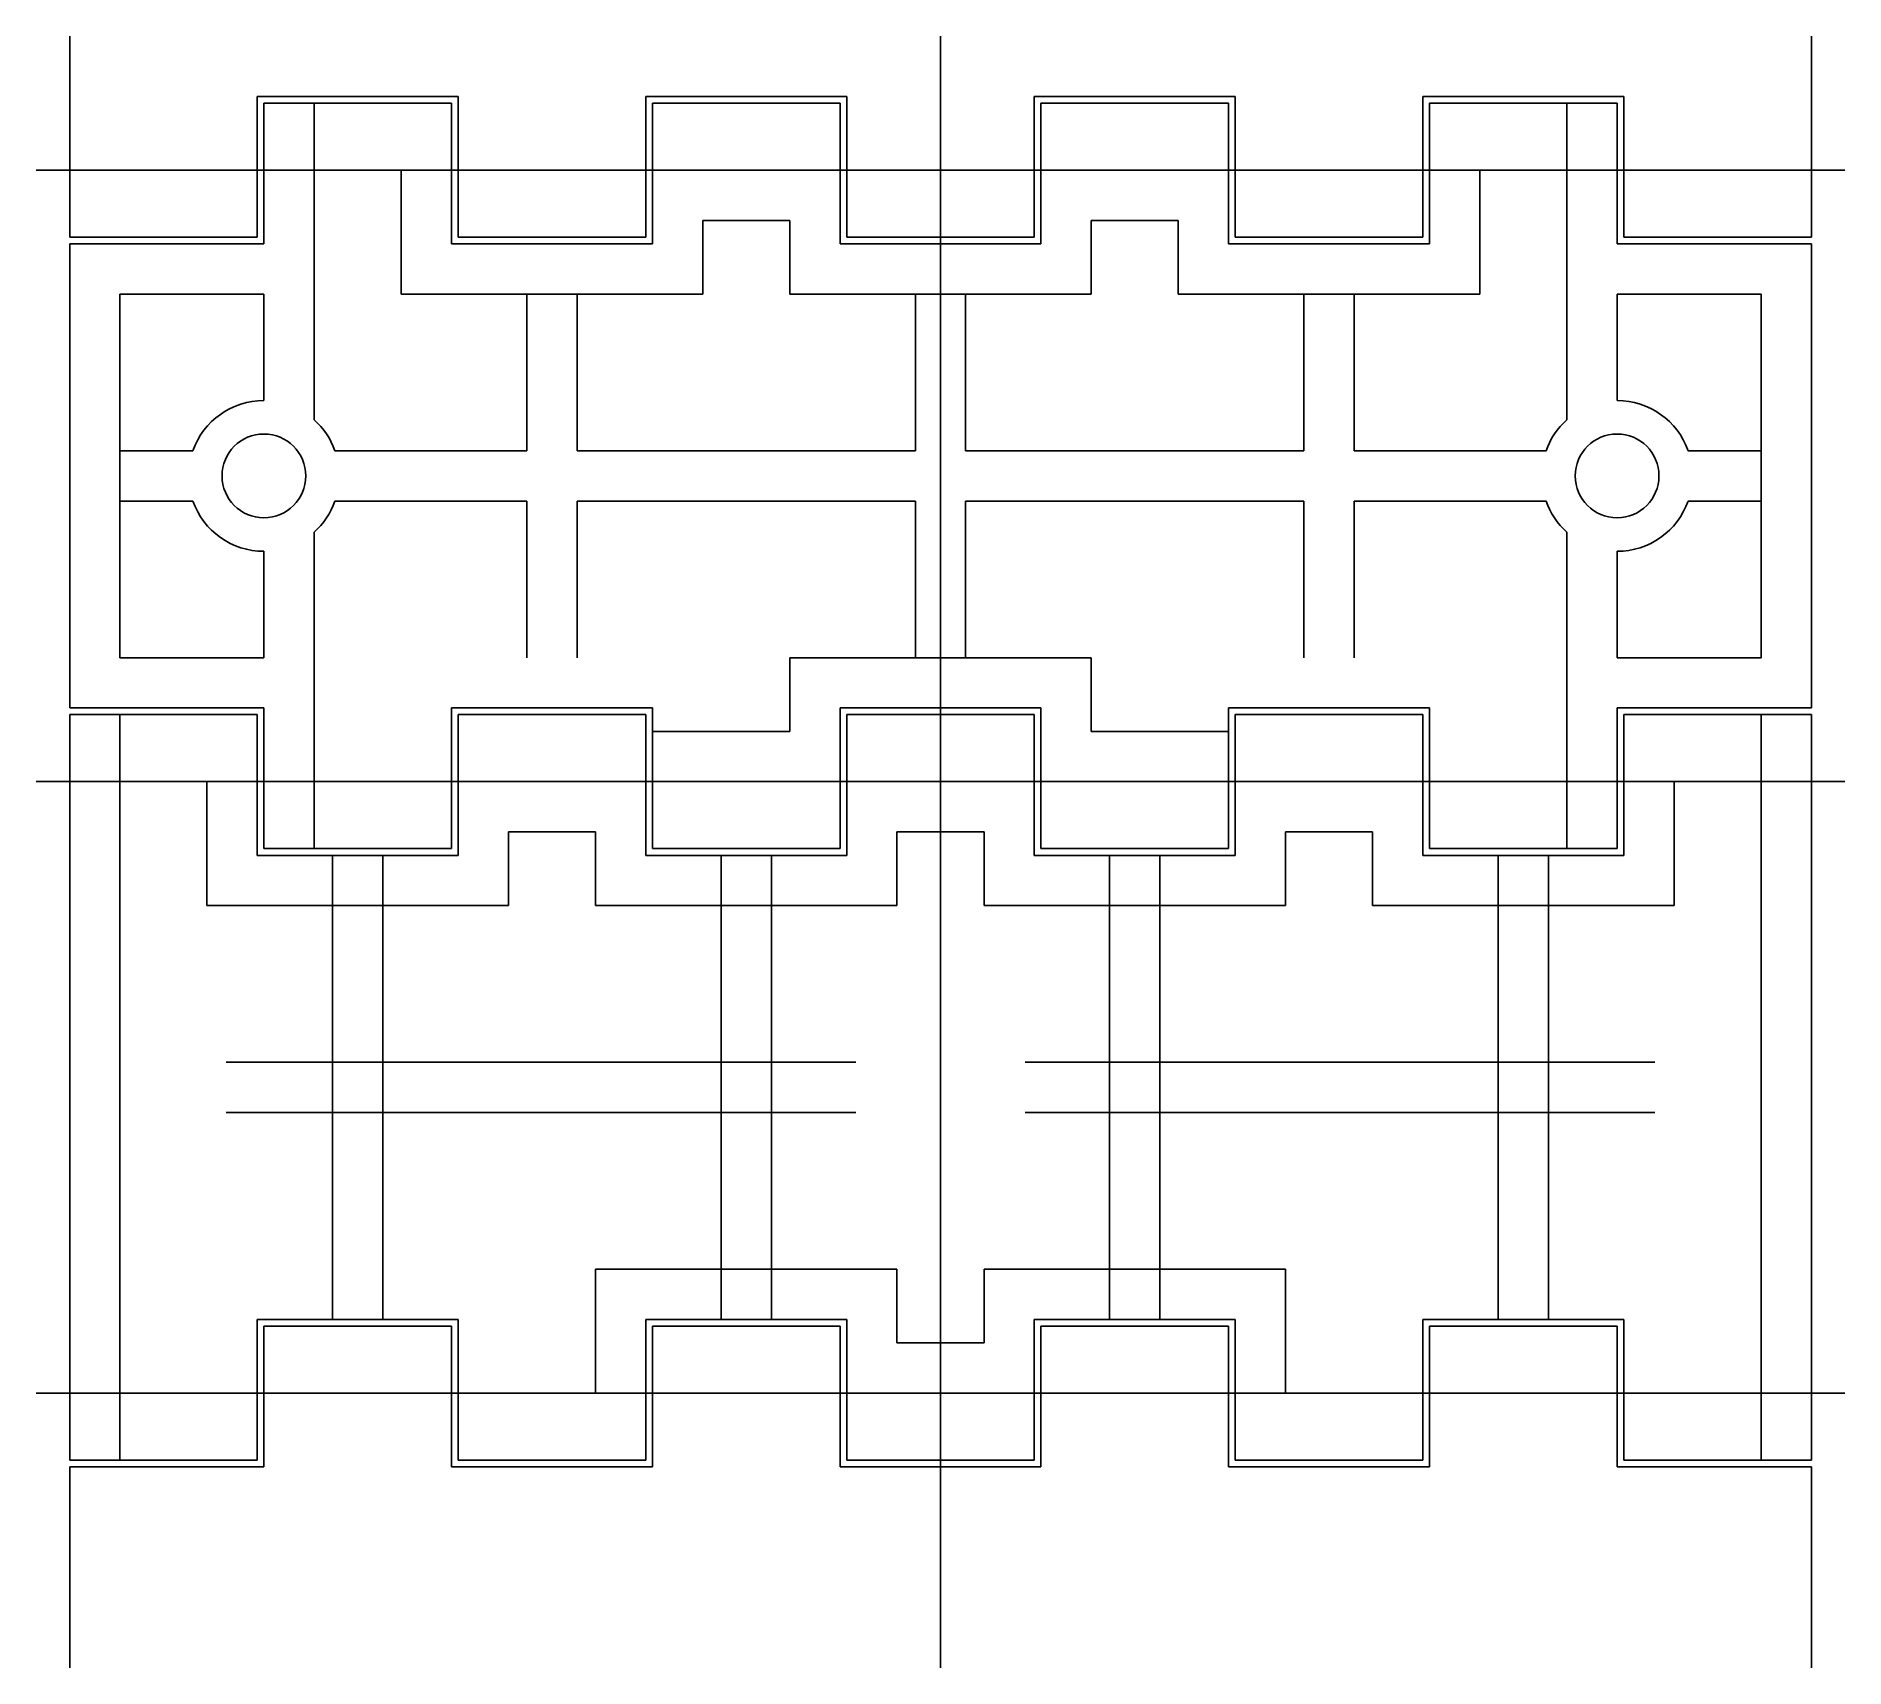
# Model space of a CAD drawing. Extents: x -10 to 530, y -62 to 425.
import ezdxf

# ---------------------------------------------------------------- set-up
doc = ezdxf.new("R2010")
doc.units = 0
doc.header["$MEASUREMENT"] = 0
doc.layers.get('0').update_dxf_attribs({"linetype": 'CONTINUOUS'})
doc.layers.add('CENTERLINES', color=7, linetype='CONTINUOUS')

msp = doc.modelspace()

# ---------------------------------------------------------------- linework, layer by layer
at = {"color": 44}
for p, q in [((0, 365), (0, 425)), ((520, 365), (520, 425)), ((56, 407), (116, 407)), ((56, 365), (56, 407)), ((116, 365), (116, 407)), ((172, 365), (172, 407)), ((172, 407), (232, 407)), ((232, 365), (232, 407)), ((288, 365), (288, 407)), ((288, 407), (348, 407)), ((348, 365), (348, 407)), ((404, 407), (464, 407)), ((404, 365), (404, 407)), ((464, 365), (464, 407)), ((0, 365), (56, 365)), ((116, 365), (172, 365)), ((232, 365), (288, 365)), ((348, 365), (404, 365)), ((464, 365), (520, 365)), ((58, 40), (58, -2)), ((114, 40), (58, 40)), ((114, 40), (114, -2)), ((172, 0), (172, 42)), ((230, 40), (174, 40)), ((230, 40), (230, -2)), ((290, 40), (290, -2)), ((346, 40), (290, 40)), ((346, 40), (346, -2)), ((406, 40), (406, -2)), ((462, 40), (406, 40)), ((462, 40), (462, -2)), ((0, -2), (0, -62)), ((0, -2), (58, -2)), ((114, -2), (174, -2)), ((230, -2), (290, -2)), ((346, -2), (406, -2)), ((462, -2), (520, -2)), ((520, -2), (520, -62))]:
    msp.add_line(p, q, dxfattribs=at)
at = {"color": 3}
for p, q in [((114, 405), (58, 405)), ((58, 405), (58, 363)), ((73, 405), (73, 310.52)), ((114, 405), (114, 363)), ((174, 405), (174, 363)), ((230, 405), (174, 405)), ((447, 405), (447, 310.52)), ((230, 405), (230, 363)), ((290, 405), (290, 363)), ((346, 405), (290, 405)), ((346, 405), (346, 363)), ((462, 405), (406, 405)), ((406, 405), (406, 363)), ((462, 405), (462, 363)), ((99, 385), (99, 348)), ((114, 385), (99, 385)), ((230, 385), (174, 385)), ((290, 385), (346, 385)), ((406, 385), (421, 385)), ((421, 385), (421, 348)), ((189, 370), (189, 348)), ((215, 370), (189, 370)), ((215, 370), (215, 348)), ((305, 370), (331, 370)), ((305, 370), (305, 348)), ((331, 370), (331, 348)), ((0, 363), (58, 363)), ((0, 363), (0, 224.5)), ((114, 363), (174, 363)), ((230, 363), (290, 363)), ((346, 363), (406, 363)), ((462, 363), (520, 363)), ((520, 363), (520, 224.5)), ((15, 348), (15, 239.5)), ((15, 348), (58, 348)), ((58, 348), (58, 316.25)), ((99, 348), (189, 348)), ((136.5, 348), (136.5, 301.25)), ((151.5, 348), (151.5, 301.25)), ((215, 348), (260, 348)), ((252.5, 301.25), (252.5, 348)), ((305, 348), (260, 348)), ((267.5, 301.25), (267.5, 348)), ((421, 348), (331, 348)), ((368.5, 348), (368.5, 301.25)), ((383.5, 348), (383.5, 301.25)), ((462, 348), (462, 316.25)), ((505, 348), (462, 348)), ((505, 348), (505, 239.5)), ((36.79, 301.25), (15, 301.25)), ((136.5, 301.25), (79.21, 301.25)), ((252.5, 301.25), (151.5, 301.25)), ((267.5, 301.25), (368.5, 301.25)), ((383.5, 301.25), (440.79, 301.25)), ((483.21, 301.25), (505, 301.25)), ((36.79, 286.25), (15, 286.25)), ((136.5, 286.25), (79.21, 286.25)), ((136.5, 239.5), (136.5, 286.25)), ((151.5, 239.5), (151.5, 286.25)), ((252.5, 286.25), (151.5, 286.25)), ((252.5, 286.25), (252.5, 239.5)), ((267.5, 286.25), (368.5, 286.25)), ((267.5, 286.25), (267.5, 239.5)), ((368.5, 239.5), (368.5, 286.25)), ((383.5, 286.25), (440.79, 286.25)), ((383.5, 239.5), (383.5, 286.25)), ((483.21, 286.25), (505, 286.25)), ((73, 182.5), (73, 276.98)), ((447, 182.5), (447, 276.98)), ((58, 239.5), (58, 271.25)), ((462, 239.5), (462, 271.25)), ((15, 239.5), (58, 239.5)), ((215, 239.5), (260, 239.5)), ((215, 217.5), (215, 239.5)), ((305, 239.5), (260, 239.5)), ((305, 217.5), (305, 239.5)), ((505, 239.5), (462, 239.5)), ((58, 224.5), (0, 224.5)), ((58, 182.5), (58, 224.5)), ((114, 182.5), (114, 224.5)), ((174, 224.5), (114, 224.5)), ((174, 182.5), (174, 224.5)), ((290, 224.5), (230, 224.5)), ((230, 182.5), (230, 224.5)), ((290, 182.5), (290, 224.5)), ((346, 182.5), (346, 224.5)), ((406, 224.5), (346, 224.5)), ((406, 182.5), (406, 224.5)), ((462, 182.5), (462, 224.5)), ((520, 224.5), (462, 224.5)), ((215, 217.5), (174, 217.5)), ((305, 217.5), (346, 217.5)), ((230, 202.5), (174, 202.5)), ((290, 202.5), (346, 202.5)), ((58, 182.5), (114, 182.5)), ((174, 182.5), (230, 182.5)), ((290, 182.5), (346, 182.5)), ((406, 182.5), (462, 182.5))]:
    msp.add_line(p, q, dxfattribs=at)
for p, q in [((56, 222.5), (0, 222.5)), ((0, 222.5), (0, 0)), ((15, 222.5), (15, 0)), ((56, 222.5), (56, 180.5)), ((116, 222.5), (116, 180.5)), ((172, 222.5), (116, 222.5)), ((172, 222.5), (172, 180.5)), ((288, 222.5), (232, 222.5)), ((232, 222.5), (232, 180.5)), ((288, 222.5), (288, 180.5)), ((348, 222.5), (348, 180.5)), ((404, 222.5), (348, 222.5)), ((404, 222.5), (404, 180.5)), ((464, 222.5), (464, 180.5)), ((520, 222.5), (464, 222.5)), ((505, 222.5), (505, 0)), ((520, 222.5), (520, 0)), ((56, 202.5), (41, 202.5)), ((41, 202.5), (41, 165.5)), ((172, 202.5), (116, 202.5)), ((232, 202.5), (288, 202.5)), ((288, 202.5), (232, 202.5)), ((348, 202.5), (404, 202.5)), ((464, 202.5), (479, 202.5)), ((479, 202.5), (479, 165.5)), ((131, 187.5), (131, 165.5)), ((157, 187.5), (131, 187.5)), ((157, 187.5), (157, 165.5)), ((247, 187.5), (247, 165.5)), ((247, 187.5), (273, 187.5)), ((273, 187.5), (273, 165.5)), ((363, 187.5), (389, 187.5)), ((363, 187.5), (363, 165.5)), ((389, 187.5), (389, 165.5)), ((116, 180.5), (56, 180.5)), ((78.5, 180.5), (78.5, 42)), ((93.5, 180.5), (93.5, 42)), ((232, 180.5), (172, 180.5)), ((194.5, 42), (194.5, 180.5)), ((209.5, 180.5), (209.5, 42)), ((348, 180.5), (288, 180.5)), ((310.5, 180.5), (310.5, 42)), ((325.5, 42), (325.5, 180.5)), ((464, 180.5), (404, 180.5)), ((426.5, 180.5), (426.5, 42)), ((441.5, 180.5), (441.5, 42)), ((41, 165.5), (131, 165.5)), ((247, 165.5), (157, 165.5)), ((273, 165.5), (363, 165.5)), ((479, 165.5), (389, 165.5)), ((234.75, 118.75), (46.75, 118.75)), ((285.25, 118.75), (473.25, 118.75)), ((234.75, 103.75), (46.75, 103.75)), ((285.25, 103.75), (473.25, 103.75)), ((157, 20), (157, 57)), ((247, 57), (157, 57)), ((247, 35), (247, 57)), ((273, 35), (273, 57)), ((273, 57), (363, 57)), ((363, 20), (363, 57)), ((56, 0), (56, 42)), ((56, 42), (116, 42)), ((116, 0), (116, 42)), ((172, 42), (232, 42)), ((174, 40), (174, -2)), ((232, 0), (232, 42)), ((288, 0), (288, 42)), ((288, 42), (348, 42)), ((348, 0), (348, 42)), ((404, 0), (404, 42)), ((404, 42), (464, 42)), ((464, 0), (464, 42)), ((247, 35), (273, 35)), ((172, 20), (157, 20)), ((288, 20), (232, 20)), ((348, 20), (363, 20)), ((0, 0), (56, 0)), ((116, 0), (172, 0)), ((232, 0), (288, 0)), ((348, 0), (404, 0)), ((464, 0), (520, 0))]:
    msp.add_line(p, q)
for centre in [(58, 293.75), (462, 293.75)]:
    msp.add_circle(centre, 12.5, dxfattribs=at)
for centre, start, end in [((58, 293.75), 90, 160.5288), ((462, 293.75), 19.4712, 90), ((58, 293.75), 19.4712, 48.1897), ((462, 293.75), 131.8103, 160.5288), ((58, 293.75), 199.4712, 270), ((58, 293.75), 311.8103, 340.5288), ((462, 293.75), 199.4712, 228.1897), ((462, 293.75), 270, 340.5288)]:
    msp.add_arc(centre, 22.5, start, end, dxfattribs=at)
at = {"layer": 'CENTERLINES', "color": 1}
for p, q in [((260, 425), (260, -62)), ((-10, 385), (530, 385)), ((530, 202.5), (-10, 202.5)), ((-10, 20), (530, 20))]:
    msp.add_line(p, q, dxfattribs=at)

doc.saveas('drawing.dxf')
